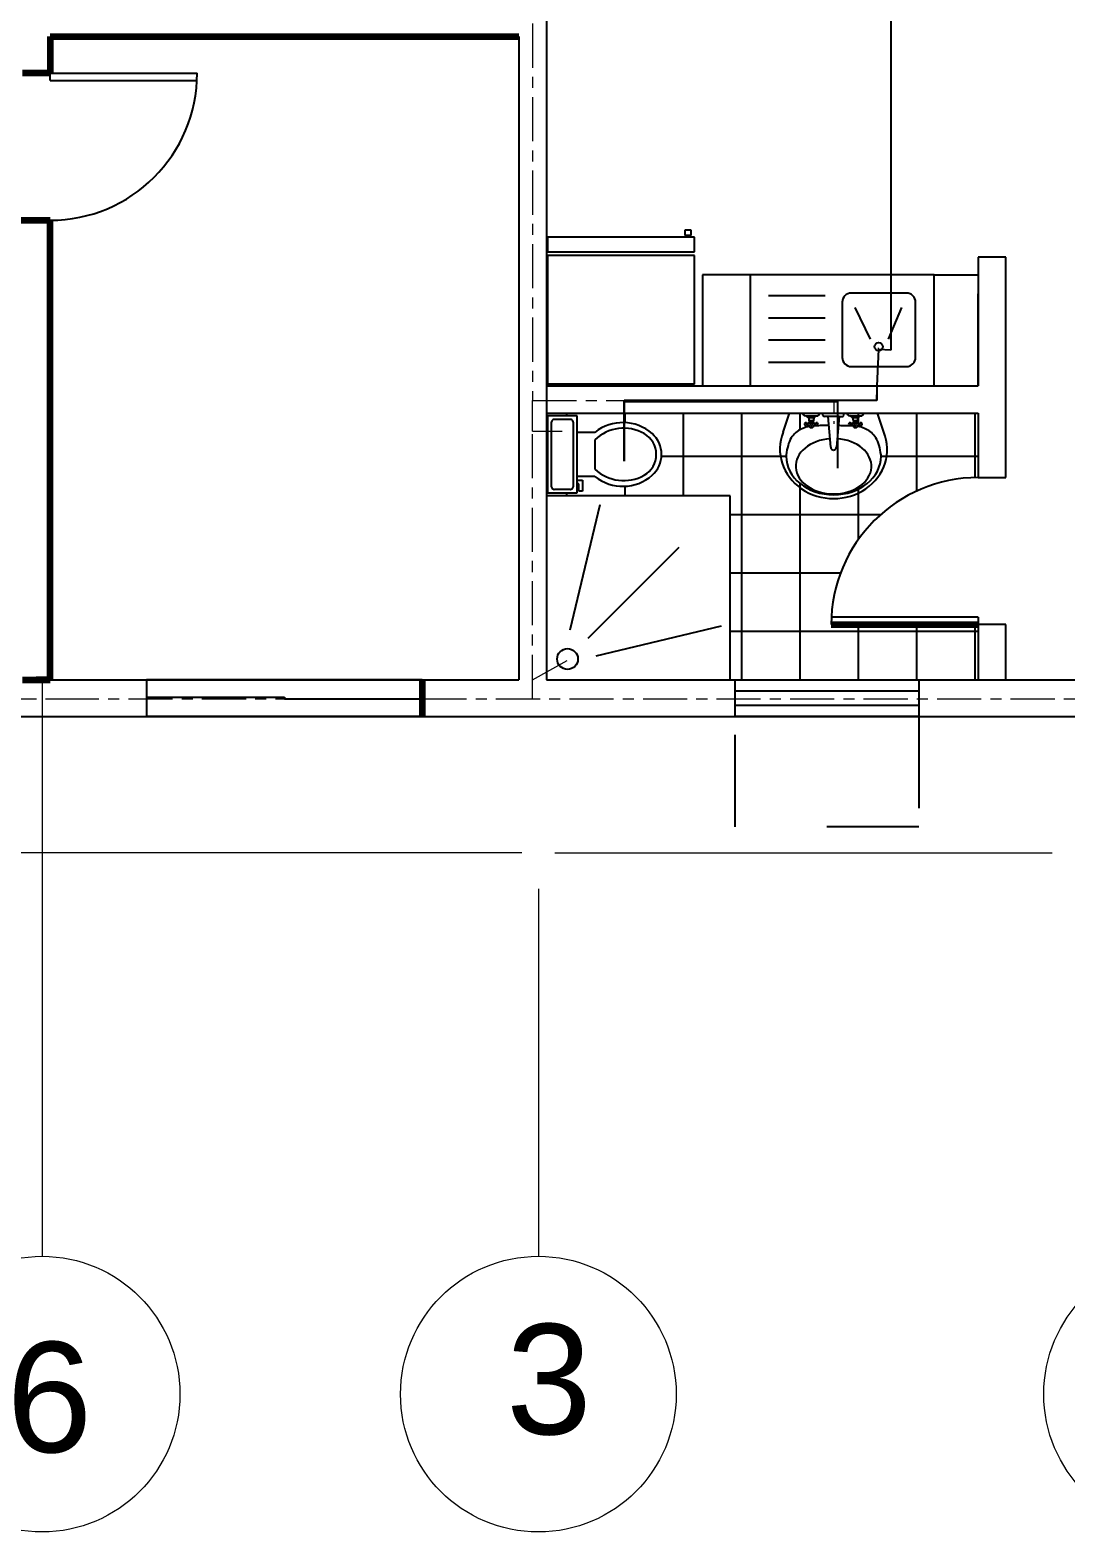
# Model space of a CAD drawing. Header units: millimetres. Extents: x 2391 to 3323, y 1596 to 2537.
# Drawn here: x 2874.33 to 2885.6, y 2171.67 to 2188.02 of the extents above; entities that cross this region are included whole.
import ezdxf

# ---------------------------------------------------------------- set-up
doc = ezdxf.new("R2010")
doc.units = ezdxf.units.MM
for name, pattern in [('ACAD_ISO08W100', [36, 24, -3, 6, -3]), ('DASHED2', [9.525, 6.35, -3.175]), ('JIS_02_1.0', [2, 1, -1])]:
    doc.linetypes.add(name, pattern=pattern)
for name, color, linetype in [('ASCENSORE - ELEVATOR', 160, 'Continuous'), ('BATH', 171, 'Continuous'), ('dimensions', 203, 'Continuous'), ('doors', 31, 'Continuous'), ('doors and windows schedule', 11, 'Continuous'), ('exterior wall', 140, 'Continuous'), ('furnitures', 40, 'Continuous'), ('interior wall', 191, 'Continuous'), ('Lightning text', 211, 'Continuous'), ('Plumbing symbols', 30, 'Continuous'), ('windows', 241, 'Continuous')]:
    doc.layers.add(name, color=color, linetype=linetype)
doc.styles.get("Standard").update_dxf_attribs({"font": 'arial.ttf'})

msp = doc.modelspace()

# ---------------------------------------------------------------- linework, layer by layer
at = {"color": 0, "linetype": 'ByBlock'}
for p, q in [((2879.955, 2185.764), (2879.955, 2185.604)), ((2881.555, 2185.764), (2879.955, 2185.764)), ((2881.455, 2185.844), (2881.515, 2185.844)), ((2881.455, 2185.784), (2881.455, 2185.844)), ((2881.515, 2185.784), (2881.455, 2185.784)), ((2881.515, 2185.844), (2881.515, 2185.784)), ((2881.555, 2185.604), (2881.555, 2185.764)), ((2879.955, 2185.604), (2881.555, 2185.604)), ((2879.955, 2185.564), (2879.955, 2184.164)), ((2881.555, 2185.564), (2879.955, 2185.564)), ((2881.555, 2184.164), (2881.555, 2185.564)), ((2882.163, 2185.356), (2882.163, 2184.156)), ((2884.163, 2185.356), (2882.163, 2185.356)), ((2884.163, 2184.156), (2884.163, 2185.356)), ((2882.979, 2185.126), (2882.362, 2185.126)), ((2883.863, 2185.156), (2883.263, 2185.156)), ((2883.163, 2185.056), (2883.163, 2184.456)), ((2883.472, 2184.653), (2883.304, 2184.998)), ((2883.669, 2184.653), (2883.811, 2184.998)), ((2883.963, 2184.456), (2883.963, 2185.056)), ((2882.979, 2184.881), (2882.362, 2184.881)), ((2882.979, 2184.645), (2882.362, 2184.645)), ((2882.979, 2184.4), (2882.362, 2184.4)), ((2883.263, 2184.356), (2883.863, 2184.356)), ((2881.555, 2184.164), (2879.955, 2184.164)), ((2879.958, 2183.82), (2879.958, 2182.98)), ((2880.278, 2183.82), (2879.958, 2183.82)), ((2880.198, 2183.78), (2880.038, 2183.78)), ((2880.278, 2182.98), (2880.278, 2183.82)), ((2882.522, 2183.641), (2882.587, 2183.837)), ((2882.733, 2183.837), (2882.751, 2183.825)), ((2882.751, 2183.825), (2882.767, 2183.819)), ((2882.767, 2183.819), (2882.887, 2183.819)), ((2882.78, 2183.814), (2882.767, 2183.819)), ((2882.791, 2183.805), (2882.78, 2183.814)), ((2882.799, 2183.794), (2882.791, 2183.805)), ((2882.857, 2183.797), (2882.797, 2183.797)), ((2882.804, 2183.781), (2882.799, 2183.794)), ((2882.805, 2183.767), (2882.804, 2183.781)), ((2882.854, 2183.792), (2882.85, 2183.78)), ((2882.85, 2183.78), (2882.85, 2183.767)), ((2882.861, 2183.803), (2882.854, 2183.792)), ((2882.871, 2183.811), (2882.861, 2183.803)), ((2882.882, 2183.817), (2882.871, 2183.811)), ((2882.895, 2183.819), (2882.882, 2183.817)), ((2882.887, 2183.819), (2882.899, 2183.821)), ((2882.899, 2183.821), (2882.909, 2183.826)), ((2882.909, 2183.826), (2882.919, 2183.837)), ((2882.95, 2183.837), (2882.95, 2183.83)), ((2882.95, 2183.83), (2882.953, 2183.823)), ((2882.953, 2183.823), (2882.958, 2183.818)), ((2882.958, 2183.818), (2882.965, 2183.815)), ((2882.965, 2183.815), (2882.972, 2183.814)), ((2883.01, 2183.814), (2882.972, 2183.814)), ((2883.13, 2183.814), (2883.01, 2183.814)), ((2883.04, 2183.477), (2883.01, 2183.814)), ((2883.13, 2183.814), (2883.1, 2183.477)), ((2883.13, 2183.814), (2883.16, 2183.814)), ((2883.16, 2183.814), (2883.167, 2183.814)), ((2883.167, 2183.814), (2883.174, 2183.817)), ((2883.174, 2183.817), (2883.18, 2183.822)), ((2883.18, 2183.822), (2883.182, 2183.829)), ((2883.182, 2183.829), (2883.182, 2183.837)), ((2883.214, 2183.837), (2883.231, 2183.825)), ((2883.231, 2183.825), (2883.247, 2183.819)), ((2883.247, 2183.819), (2883.367, 2183.819)), ((2883.26, 2183.814), (2883.247, 2183.819)), ((2883.271, 2183.805), (2883.26, 2183.814)), ((2883.279, 2183.794), (2883.271, 2183.805)), ((2883.337, 2183.797), (2883.277, 2183.797)), ((2883.284, 2183.781), (2883.279, 2183.794)), ((2883.285, 2183.767), (2883.284, 2183.781)), ((2883.334, 2183.792), (2883.33, 2183.78)), ((2883.33, 2183.78), (2883.33, 2183.767)), ((2883.341, 2183.803), (2883.334, 2183.792)), ((2883.351, 2183.811), (2883.341, 2183.803)), ((2883.362, 2183.817), (2883.351, 2183.811)), ((2883.375, 2183.819), (2883.362, 2183.817)), ((2883.367, 2183.819), (2883.379, 2183.821)), ((2883.379, 2183.821), (2883.389, 2183.826)), ((2883.389, 2183.826), (2883.4, 2183.837)), ((2883.618, 2183.641), (2883.552, 2183.837)), ((2879.998, 2183.74), (2879.998, 2183.06)), ((2880.238, 2183.06), (2880.238, 2183.74)), ((2880.472, 2183.64), (2880.278, 2183.64)), ((2882.632, 2183.611), (2882.62, 2183.596)), ((2882.645, 2183.625), (2882.632, 2183.611)), ((2882.658, 2183.637), (2882.645, 2183.625)), ((2882.672, 2183.649), (2882.658, 2183.637)), ((2882.687, 2183.659), (2882.672, 2183.649)), ((2882.702, 2183.668), (2882.687, 2183.659)), ((2882.687, 2183.659), (2882.687, 2183.659)), ((2882.718, 2183.676), (2882.702, 2183.668)), ((2882.735, 2183.683), (2882.718, 2183.676)), ((2882.752, 2183.689), (2882.735, 2183.683)), ((2882.754, 2183.737), (2882.752, 2183.729)), ((2882.752, 2183.729), (2882.754, 2183.722)), ((2882.769, 2183.695), (2882.752, 2183.689)), ((2882.76, 2183.742), (2882.754, 2183.737)), ((2882.754, 2183.722), (2882.76, 2183.716)), ((2882.767, 2183.744), (2882.76, 2183.742)), ((2882.76, 2183.716), (2882.767, 2183.714)), ((2882.775, 2183.742), (2882.767, 2183.744)), ((2882.767, 2183.714), (2882.775, 2183.716)), ((2882.786, 2183.699), (2882.769, 2183.695)), ((2882.78, 2183.737), (2882.775, 2183.742)), ((2882.775, 2183.716), (2882.78, 2183.722)), ((2882.798, 2183.737), (2882.78, 2183.737)), ((2882.782, 2183.729), (2882.78, 2183.737)), ((2882.78, 2183.722), (2882.782, 2183.729)), ((2882.798, 2183.722), (2882.78, 2183.722)), ((2882.803, 2183.703), (2882.786, 2183.699)), ((2882.799, 2183.745), (2882.797, 2183.729)), ((2882.797, 2183.729), (2882.799, 2183.714)), ((2882.805, 2183.759), (2882.799, 2183.745)), ((2882.799, 2183.714), (2882.805, 2183.699)), ((2882.85, 2183.767), (2882.805, 2183.767)), ((2882.805, 2183.767), (2882.805, 2183.759)), ((2882.805, 2183.759), (2882.85, 2183.759)), ((2882.805, 2183.699), (2882.815, 2183.694)), ((2882.814, 2183.737), (2882.812, 2183.729)), ((2882.812, 2183.729), (2882.814, 2183.722)), ((2882.82, 2183.742), (2882.814, 2183.737)), ((2882.814, 2183.722), (2882.82, 2183.716)), ((2882.815, 2183.694), (2882.827, 2183.692)), ((2882.827, 2183.744), (2882.82, 2183.742)), ((2882.82, 2183.716), (2882.827, 2183.714)), ((2882.835, 2183.742), (2882.827, 2183.744)), ((2882.827, 2183.714), (2882.835, 2183.716)), ((2882.827, 2183.692), (2882.839, 2183.694)), ((2882.84, 2183.737), (2882.835, 2183.742)), ((2882.835, 2183.716), (2882.84, 2183.722)), ((2882.839, 2183.694), (2882.85, 2183.699)), ((2882.842, 2183.729), (2882.84, 2183.737)), ((2882.84, 2183.722), (2882.842, 2183.729)), ((2882.85, 2183.759), (2882.85, 2183.767)), ((2882.855, 2183.745), (2882.85, 2183.759)), ((2882.85, 2183.699), (2882.855, 2183.714)), ((2882.856, 2183.71), (2882.854, 2183.71)), ((2882.857, 2183.729), (2882.855, 2183.745)), ((2882.855, 2183.714), (2882.857, 2183.729)), ((2882.873, 2183.711), (2882.856, 2183.71)), ((2882.857, 2183.737), (2882.874, 2183.737)), ((2882.874, 2183.722), (2882.857, 2183.722)), ((2882.874, 2183.737), (2882.872, 2183.729)), ((2882.872, 2183.729), (2882.874, 2183.722)), ((2882.89, 2183.712), (2882.873, 2183.711)), ((2882.88, 2183.742), (2882.874, 2183.737)), ((2882.874, 2183.722), (2882.88, 2183.716)), ((2882.887, 2183.744), (2882.88, 2183.742)), ((2882.88, 2183.716), (2882.887, 2183.714)), ((2882.895, 2183.742), (2882.887, 2183.744)), ((2882.887, 2183.714), (2882.895, 2183.716)), ((2882.907, 2183.712), (2882.89, 2183.712)), ((2882.9, 2183.737), (2882.895, 2183.742)), ((2882.895, 2183.716), (2882.9, 2183.722)), ((2882.902, 2183.729), (2882.9, 2183.737)), ((2882.9, 2183.722), (2882.902, 2183.729)), ((2882.923, 2183.713), (2882.907, 2183.712)), ((2882.939, 2183.713), (2882.923, 2183.713)), ((2882.955, 2183.713), (2882.939, 2183.713)), ((2882.955, 2183.713), (2882.955, 2183.713)), ((2882.97, 2183.713), (2882.955, 2183.713)), ((2882.985, 2183.713), (2882.97, 2183.713)), ((2883, 2183.713), (2882.985, 2183.713)), ((2883.019, 2183.713), (2883, 2183.713)), ((2883.138, 2183.713), (2883.121, 2183.713)), ((2883.154, 2183.712), (2883.138, 2183.713)), ((2883.17, 2183.712), (2883.154, 2183.712)), ((2883.186, 2183.712), (2883.17, 2183.712)), ((2883.202, 2183.712), (2883.186, 2183.712)), ((2883.202, 2183.712), (2883.202, 2183.712)), ((2883.217, 2183.712), (2883.202, 2183.712)), ((2883.232, 2183.712), (2883.217, 2183.712)), ((2883.234, 2183.737), (2883.232, 2183.729)), ((2883.232, 2183.729), (2883.234, 2183.722)), ((2883.247, 2183.712), (2883.232, 2183.712)), ((2883.24, 2183.742), (2883.234, 2183.737)), ((2883.234, 2183.722), (2883.24, 2183.716)), ((2883.247, 2183.744), (2883.24, 2183.742)), ((2883.24, 2183.716), (2883.247, 2183.714)), ((2883.255, 2183.742), (2883.247, 2183.744)), ((2883.247, 2183.714), (2883.255, 2183.716)), ((2883.262, 2183.712), (2883.247, 2183.712)), ((2883.26, 2183.737), (2883.255, 2183.742)), ((2883.255, 2183.716), (2883.26, 2183.722)), ((2883.262, 2183.729), (2883.26, 2183.737)), ((2883.278, 2183.737), (2883.26, 2183.737)), ((2883.26, 2183.722), (2883.262, 2183.729)), ((2883.278, 2183.722), (2883.26, 2183.722)), ((2883.28, 2183.711), (2883.262, 2183.712)), ((2883.279, 2183.745), (2883.277, 2183.729)), ((2883.277, 2183.729), (2883.279, 2183.714)), ((2883.285, 2183.759), (2883.279, 2183.745)), ((2883.279, 2183.714), (2883.285, 2183.699)), ((2883.33, 2183.767), (2883.285, 2183.767)), ((2883.285, 2183.767), (2883.285, 2183.759)), ((2883.285, 2183.759), (2883.33, 2183.759)), ((2883.285, 2183.699), (2883.295, 2183.694)), ((2883.294, 2183.737), (2883.292, 2183.729)), ((2883.292, 2183.729), (2883.294, 2183.722)), ((2883.3, 2183.742), (2883.294, 2183.737)), ((2883.294, 2183.722), (2883.3, 2183.716)), ((2883.295, 2183.694), (2883.307, 2183.692)), ((2883.307, 2183.744), (2883.3, 2183.742)), ((2883.3, 2183.716), (2883.307, 2183.714)), ((2883.315, 2183.742), (2883.307, 2183.744)), ((2883.307, 2183.714), (2883.315, 2183.716)), ((2883.307, 2183.692), (2883.319, 2183.694)), ((2883.32, 2183.737), (2883.315, 2183.742)), ((2883.315, 2183.716), (2883.32, 2183.722)), ((2883.319, 2183.694), (2883.33, 2183.699)), ((2883.322, 2183.729), (2883.32, 2183.737)), ((2883.32, 2183.722), (2883.322, 2183.729)), ((2883.33, 2183.759), (2883.33, 2183.767)), ((2883.335, 2183.745), (2883.33, 2183.759)), ((2883.33, 2183.699), (2883.335, 2183.714)), ((2883.339, 2183.703), (2883.332, 2183.704)), ((2883.337, 2183.729), (2883.335, 2183.745)), ((2883.335, 2183.714), (2883.337, 2183.729)), ((2883.337, 2183.737), (2883.354, 2183.737)), ((2883.354, 2183.722), (2883.337, 2183.722)), ((2883.355, 2183.699), (2883.339, 2183.703)), ((2883.354, 2183.737), (2883.352, 2183.729)), ((2883.352, 2183.729), (2883.354, 2183.722)), ((2883.36, 2183.742), (2883.354, 2183.737)), ((2883.354, 2183.722), (2883.36, 2183.716)), ((2883.372, 2183.695), (2883.355, 2183.699)), ((2883.367, 2183.744), (2883.36, 2183.742)), ((2883.36, 2183.716), (2883.367, 2183.714)), ((2883.375, 2183.742), (2883.367, 2183.744)), ((2883.367, 2183.714), (2883.375, 2183.716)), ((2883.388, 2183.689), (2883.372, 2183.695)), ((2883.38, 2183.737), (2883.375, 2183.742)), ((2883.375, 2183.716), (2883.38, 2183.722)), ((2883.382, 2183.729), (2883.38, 2183.737)), ((2883.38, 2183.722), (2883.382, 2183.729)), ((2883.405, 2183.683), (2883.388, 2183.689)), ((2883.421, 2183.676), (2883.405, 2183.683)), ((2883.437, 2183.668), (2883.421, 2183.676)), ((2883.453, 2183.659), (2883.437, 2183.668)), ((2883.453, 2183.659), (2883.453, 2183.659)), ((2883.467, 2183.649), (2883.453, 2183.659)), ((2883.481, 2183.637), (2883.467, 2183.649)), ((2883.495, 2183.625), (2883.481, 2183.637)), ((2883.507, 2183.611), (2883.495, 2183.625)), ((2883.519, 2183.596), (2883.507, 2183.611)), ((2880.472, 2183.56), (2880.472, 2183.24)), ((2882.562, 2183.448), (2882.557, 2183.422)), ((2882.567, 2183.473), (2882.562, 2183.448)), ((2882.574, 2183.497), (2882.567, 2183.473)), ((2882.581, 2183.52), (2882.574, 2183.497)), ((2882.59, 2183.541), (2882.581, 2183.52)), ((2882.599, 2183.561), (2882.59, 2183.541)), ((2882.59, 2183.541), (2882.59, 2183.541)), ((2882.609, 2183.579), (2882.599, 2183.561)), ((2882.62, 2183.596), (2882.609, 2183.579)), ((2883.04, 2183.477), (2883.041, 2183.468)), ((2883.041, 2183.468), (2883.045, 2183.459)), ((2883.045, 2183.459), (2883.052, 2183.453)), ((2883.052, 2183.453), (2883.06, 2183.448)), ((2883.06, 2183.448), (2883.07, 2183.447)), ((2883.07, 2183.447), (2883.079, 2183.448)), ((2883.079, 2183.448), (2883.087, 2183.453)), ((2883.087, 2183.453), (2883.094, 2183.459)), ((2883.094, 2183.459), (2883.098, 2183.468)), ((2883.098, 2183.468), (2883.1, 2183.477)), ((2883.53, 2183.579), (2883.519, 2183.596)), ((2883.54, 2183.561), (2883.53, 2183.579)), ((2883.55, 2183.541), (2883.54, 2183.561)), ((2883.55, 2183.541), (2883.55, 2183.541)), ((2883.558, 2183.52), (2883.55, 2183.541)), ((2883.566, 2183.497), (2883.558, 2183.52)), ((2883.572, 2183.473), (2883.566, 2183.497)), ((2883.578, 2183.448), (2883.572, 2183.473)), ((2883.582, 2183.422), (2883.578, 2183.448)), ((2882.554, 2183.395), (2882.553, 2183.382)), ((2882.557, 2183.422), (2882.554, 2183.395)), ((2883.586, 2183.395), (2883.582, 2183.422)), ((2883.587, 2183.382), (2883.586, 2183.395)), ((2880.472, 2183.16), (2880.278, 2183.16)), ((2879.958, 2182.98), (2880.278, 2182.98)), ((2880.038, 2183.02), (2880.198, 2183.02)), ((2880.278, 2183.12), (2880.338, 2183.12)), ((2880.298, 2183.08), (2880.278, 2183.08)), ((2880.298, 2183), (2880.298, 2183.08)), ((2880.338, 2183), (2880.298, 2183)), ((2880.338, 2183.12), (2880.338, 2183)), ((2881.944, 2182.948), (2879.944, 2182.948)), ((2879.944, 2182.948), (2879.944, 2180.948)), ((2880.203, 2181.49), (2880.531, 2182.854)), ((2881.944, 2180.948), (2881.944, 2182.948)), ((2881.384, 2182.387), (2880.394, 2181.397)), ((2880.487, 2181.207), (2881.85, 2181.535)), ((2879.944, 2180.948), (2881.944, 2180.948))]:
    msp.add_line(p, q, dxfattribs=at)
for centre, radius in [((2883.56, 2184.572), 0.0446), ((2880.175, 2181.173), 0.113)]:
    msp.add_circle(centre, radius, dxfattribs=at)
for centre, radius, start, end in [((2883.263, 2185.056), 0.1, 90, 180), ((2883.863, 2185.056), 0.1, 0, 90), ((2883.263, 2184.456), 0.1, 180, 270), ((2883.863, 2184.456), 0.1, 270, 0), ((2880.033, 2183.745), 0.0354, 81.8699, 188.1301), ((2880.203, 2183.745), 0.0354, 351.8699, 98.1301), ((2880.776, 2183.259), 0.487, 48.9209, 128.5307), ((2880.785, 2183.232), 0.453, 60.4233, 133.6321), ((2880.88, 2183.4), 0.26, 299.5765, 60.4233), ((2880.898, 2183.4), 0.3, 311.0789, 48.9209), ((2880.785, 2183.568), 0.453, 226.3677, 299.5765), ((2880.776, 2183.54), 0.487, 231.4691, 311.0789), ((2880.033, 2183.055), 0.0354, 171.8699, 278.1301), ((2880.203, 2183.055), 0.0354, 261.8699, 8.1301)]:
    msp.add_arc(centre, radius, start, end, dxfattribs=at)
for centre, major_axis, ratio, start_param, end_param in [((2883.07, 2183.455), (0.584, 0), 0.916316, 2.786438, 6.63834), ((2883.07, 2183.271), (0.412, 0), 0.730435, 1.664123, 7.760732), ((2883.07, 2183.382), (0.517, 0), 0.815274, 3.141593, 6.283185)]:
    msp.add_ellipse(centre, major_axis=major_axis, ratio=ratio, start_param=start_param, end_param=end_param, dxfattribs=at)
at = {"layer": 'ASCENSORE - ELEVATOR'}
for p, q in [((2883.691, 2195.183), (2883.691, 2184.536)), ((2883.559, 2184.542), (2883.542, 2184.148)), ((2883.691, 2184.536), (2883.559, 2184.542)), ((2883.542, 2184.148), (2883.542, 2183.987)), ((2883.542, 2183.987), (2880.791, 2183.987)), ((2880.791, 2183.987), (2880.791, 2183.325)), ((2880.791, 2183.325), (2880.791, 2183.975)), ((2880.791, 2183.975), (2883.111, 2183.975)), ((2883.111, 2183.975), (2883.111, 2183.249))]:
    msp.add_line(p, q, dxfattribs=at)
at = {"layer": 'BATH', "linetype": 'Continuous'}
for p, q in [((2880.166, 2183.82), (2880.166, 2183.848)), ((2880.801, 2183.745), (2880.801, 2183.848)), ((2881.436, 2182.948), (2881.436, 2183.848)), ((2882.071, 2180.948), (2882.071, 2183.848)), ((2882.706, 2183.67), (2882.706, 2183.848)), ((2883.341, 2183.819), (2883.341, 2183.848)), ((2883.341, 2183.737), (2883.341, 2183.802)), ((2883.976, 2183.002), (2883.976, 2183.848)), ((2884.611, 2183.148), (2884.611, 2183.848)), ((2883.341, 2183.702), (2883.341, 2183.722)), ((2879.944, 2183.38), (2879.958, 2183.38)), ((2881.198, 2183.38), (2882.553, 2183.38)), ((2883.587, 2183.38), (2884.644, 2183.38)), ((2880.166, 2182.948), (2880.166, 2182.98)), ((2880.801, 2182.948), (2880.801, 2183.054)), ((2882.706, 2180.948), (2882.706, 2183.082)), ((2883.341, 2182.476), (2883.341, 2183.023)), ((2881.944, 2182.745), (2883.583, 2182.745)), ((2881.944, 2182.11), (2883.146, 2182.11)), ((2883.341, 2180.948), (2883.341, 2181.548)), ((2883.976, 2180.948), (2883.976, 2181.548)), ((2884.611, 2180.948), (2884.611, 2181.548)), ((2881.944, 2181.475), (2884.644, 2181.475))]:
    msp.add_line(p, q, dxfattribs=at)
at = {"layer": 'dimensions', "lineweight": 100}
for p, q in [((2874.244, 2180.948), (2874.544, 2180.948)), ((2874.544, 2180.948), (2874.394, 2180.948))]:
    msp.add_line(p, q, dxfattribs=at)
at = {"layer": 'dimensions', "lineweight": 13}
for p, q in [((2879.677, 2179.062), (2873.766, 2179.062)), ((2880.037, 2179.062), (2885.448, 2179.062))]:
    msp.add_line(p, q, dxfattribs=at)
at = {"layer": 'doors'}
for p, q in [((2874.544, 2187.548), (2876.144, 2187.548)), ((2874.544, 2187.468), (2874.544, 2187.548)), ((2874.544, 2187.468), (2876.142, 2187.468)), ((2884.644, 2181.628), (2883.046, 2181.628)), ((2884.644, 2181.628), (2884.644, 2181.548))]:
    msp.add_line(p, q, dxfattribs=at)
at = {"layer": 'doors', "lineweight": 100}
msp.add_line((2883.044, 2181.548), (2884.644, 2181.548), dxfattribs=at)
at = {"layer": 'doors'}
for centre, start, end in [((2874.544, 2187.548), 270, 0), ((2884.644, 2181.548), 90, 180)]:
    msp.add_arc(centre, 1.6, start, end, dxfattribs=at)
at = {"layer": 'exterior wall'}
for p, q in [((2874.544, 2180.948), (2879.644, 2180.948)), ((2879.944, 2180.948), (2886.634, 2180.948)), ((2852.594, 2180.548), (2892.994, 2180.548))]:
    msp.add_line(p, q, dxfattribs=at)
at = {"layer": 'furnitures'}
for p, q in [((2882.163, 2185.356), (2881.644, 2185.356)), ((2881.644, 2185.356), (2881.644, 2184.148)), ((2884.163, 2185.356), (2884.644, 2185.356))]:
    msp.add_line(p, q, dxfattribs=at)
at = {"layer": 'interior wall'}
for p, q in [((2879.944, 2192.248), (2879.944, 2180.948)), ((2879.644, 2187.948), (2879.644, 2180.948)), ((2884.944, 2185.548), (2884.644, 2185.548)), ((2884.644, 2185.548), (2884.644, 2184.148)), ((2884.944, 2183.148), (2884.944, 2185.548)), ((2884.644, 2184.148), (2884.644, 2185.148)), ((2879.944, 2184.148), (2884.644, 2184.148)), ((2879.944, 2183.848), (2884.644, 2183.848)), ((2884.644, 2183.848), (2884.644, 2183.148)), ((2884.644, 2183.148), (2884.944, 2183.148)), ((2884.944, 2181.548), (2884.644, 2181.548)), ((2884.644, 2181.548), (2884.644, 2180.948)), ((2884.944, 2180.948), (2884.944, 2181.548))]:
    msp.add_line(p, q, dxfattribs=at)
at = {"layer": 'interior wall', "lineweight": 100}
for p, q in [((2874.544, 2187.948), (2879.644, 2187.948)), ((2874.544, 2187.948), (2874.544, 2187.548)), ((2874.544, 2187.548), (2874.244, 2187.548)), ((2873.644, 2185.948), (2874.544, 2185.948)), ((2874.544, 2180.948), (2874.544, 2185.948))]:
    msp.add_line(p, q, dxfattribs=at)
at = {"layer": 'Lightning text', "linetype": 'ByBlock', "lineweight": 13, "ltscale": 0.02}
for p, q in [((2874.457, 2180.914), (2874.457, 2174.672)), ((2879.857, 2178.672), (2879.857, 2174.672))]:
    msp.add_line(p, q, dxfattribs=at)
for centre in [(2874.457, 2173.172), (2879.857, 2173.172), (2886.857, 2173.172)]:
    msp.add_circle(centre, 1.5, dxfattribs=at)
at = {"layer": 'Plumbing symbols', "linetype": 'ACAD_ISO08W100', "lineweight": 13, "ltscale": 0.02}
for p, q in [((2879.794, 2188.089), (2879.794, 2183.987)), ((2879.794, 2183.652), (2879.794, 2183.987)), ((2879.794, 2183.987), (2883.072, 2183.987)), ((2879.794, 2180.74), (2879.794, 2183.652)), ((2879.794, 2183.652), (2880.117, 2183.652)), ((2879.794, 2180.948), (2880.169, 2181.157)), ((2871.515, 2180.74), (2874.596, 2180.74)), ((2874.596, 2180.74), (2892.738, 2180.74))]:
    msp.add_line(p, q, dxfattribs=at)
at = {"layer": 'Plumbing symbols', "linetype": 'DASHED2', "lineweight": 13, "ltscale": 0.02}
for p, q in [((2883.536, 2183.987), (2883.559, 2184.559)), ((2883.072, 2183.987), (2883.072, 2183.734)), ((2883.072, 2183.987), (2883.536, 2183.987))]:
    msp.add_line(p, q, dxfattribs=at)
at = {"layer": 'windows'}
for p, q in [((2878.594, 2180.948), (2875.594, 2180.948)), ((2875.594, 2180.948), (2875.594, 2180.548)), ((2881.998, 2180.548), (2881.998, 2180.948)), ((2881.998, 2180.948), (2883.998, 2180.948)), ((2883.998, 2180.948), (2883.998, 2180.548)), ((2875.594, 2180.758), (2877.094, 2180.758)), ((2877.094, 2180.758), (2877.094, 2180.738)), ((2877.094, 2180.738), (2878.594, 2180.738)), ((2881.998, 2180.828), (2883.998, 2180.828)), ((2883.998, 2180.668), (2881.998, 2180.668)), ((2878.594, 2180.548), (2875.594, 2180.548)), ((2883.998, 2180.548), (2881.998, 2180.548))]:
    msp.add_line(p, q, dxfattribs=at)
at = {"layer": 'windows', "lineweight": 100}
msp.add_line((2878.594, 2180.948), (2878.594, 2180.548), dxfattribs=at)
at = {"layer": 'windows', "linetype": 'JIS_02_1.0'}
for p, q in [((2881.998, 2179.348), (2881.998, 2180.548)), ((2883.998, 2180.548), (2883.998, 2179.348)), ((2883.998, 2179.348), (2881.998, 2179.348))]:
    msp.add_line(p, q, dxfattribs=at)

# ---------------------------------------------------------------- texts
at = {"layer": 'doors and windows schedule'}
for s, p in [('3', (2879.506, 2172.735)), ('6', (2874.07, 2172.54))]:
    msp.add_text(s, height=1.2, dxfattribs=at).set_placement(p)

doc.saveas('drawing.dxf')
